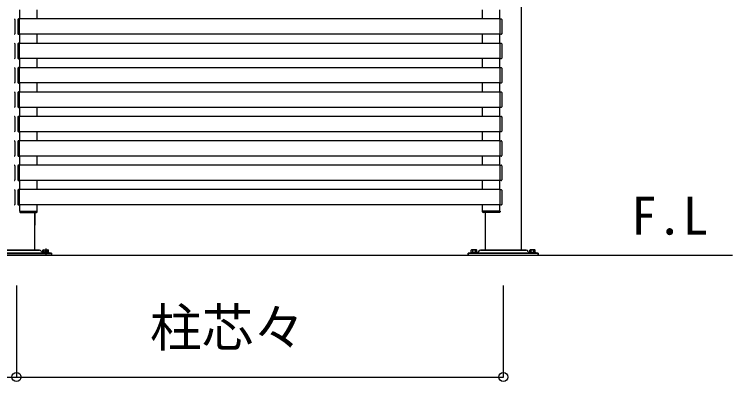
# Model space of a CAD drawing. Units: millimetres, scale not verified. Extents: x -4375 to 4375, y -6499 to 6470.
# Drawn here: x 1406 to 2586, y 43 to 646 of the extents above; entities that cross this region are included whole.
import ezdxf
from ezdxf.enums import TextEntityAlignment as Align

# ---------------------------------------------------------------- set-up
doc = ezdxf.new("R2010")
doc.units = ezdxf.units.MM
doc.header["$LTSCALE"] = 30
for name, color, linetype in [('0-1_USER1', 3, 'Continuous'), ('0-3_YKK_A1', 4, 'Continuous'), ('0-4_YKK_D', 6, 'Continuous')]:
    doc.layers.add(name, color=color, linetype=linetype)
doc.styles.add('ＭＳ ゴシック', font='')
doc.styles.get('ＭＳ ゴシック').set_extended_font_data('MS Gothic')

msp = doc.modelspace()

# ---------------------------------------------------------------- linework, layer by layer
at = {"layer": '0-3_YKK_A1'}
for p, q in [((2239.5, 258.8), (2239.5, 2130.8)), ((1415, 638.3), (1415, 653.3)), ((1443.5, 638.3), (1443.5, 653.3)), ((2175.5, 638.3), (2175.5, 653.3)), ((2204, 638.3), (2204, 653.3)), ((1407, 637.51), (1407, 614.09)), ((1412, 637.51), (1412, 614.09)), ((2204.5, 638.3), (1414.5, 638.3)), ((1414.5, 613.6), (1414.5, 638)), ((2204.5, 613.6), (2204.5, 638)), ((2207, 637.51), (2207, 614.09)), ((1412.94, 613.09), (1414.5, 613)), ((1414.5, 613), (1414.5, 613.6)), ((2204.5, 613.3), (1414.5, 613.3)), ((1415, 598.3), (1415, 613.3)), ((1443.5, 598.3), (1443.5, 613.3)), ((2175.5, 598.3), (2175.5, 613.3)), ((2204, 598.3), (2204, 613.3)), ((2204.5, 613), (2204.5, 613.6)), ((2206.06, 613.09), (2204.5, 613)), ((1407, 597.51), (1407, 574.09)), ((1412, 597.51), (1412, 574.09)), ((2204.5, 598.3), (1414.5, 598.3)), ((1414.5, 573.6), (1414.5, 598)), ((2204.5, 573.6), (2204.5, 598)), ((2207, 597.51), (2207, 574.09)), ((1412.94, 573.09), (1414.5, 573)), ((1414.5, 573), (1414.5, 573.6)), ((2204.5, 573.3), (1414.5, 573.3)), ((1415, 558.3), (1415, 573.3)), ((1443.5, 558.3), (1443.5, 573.3)), ((2175.5, 558.3), (2175.5, 573.3)), ((2204, 558.3), (2204, 573.3)), ((2204.5, 573), (2204.5, 573.6)), ((2206.06, 573.09), (2204.5, 573)), ((1407, 557.51), (1407, 534.09)), ((1412, 557.51), (1412, 534.09)), ((2204.5, 558.3), (1414.5, 558.3)), ((1414.5, 533.6), (1414.5, 558)), ((2204.5, 533.6), (2204.5, 558)), ((2207, 557.51), (2207, 534.09)), ((1412.94, 533.09), (1414.5, 533)), ((1414.5, 533), (1414.5, 533.6)), ((2204.5, 533.3), (1414.5, 533.3)), ((1415, 518.3), (1415, 533.3)), ((1443.5, 518.3), (1443.5, 533.3)), ((2175.5, 518.3), (2175.5, 533.3)), ((2204, 518.3), (2204, 533.3)), ((2204.5, 533), (2204.5, 533.6)), ((2206.06, 533.09), (2204.5, 533)), ((1407, 517.51), (1407, 494.09)), ((1412, 517.51), (1412, 494.09)), ((2204.5, 518.3), (1414.5, 518.3)), ((1414.5, 493.6), (1414.5, 518)), ((2204.5, 493.6), (2204.5, 518)), ((2207, 517.51), (2207, 494.09)), ((1412.94, 493.09), (1414.5, 493)), ((1414.5, 493), (1414.5, 493.6)), ((2204.5, 493.3), (1414.5, 493.3)), ((1415, 478.3), (1415, 493.3)), ((1443.5, 478.3), (1443.5, 493.3)), ((2175.5, 478.3), (2175.5, 493.3)), ((2204, 478.3), (2204, 493.3)), ((2204.5, 493), (2204.5, 493.6)), ((2206.06, 493.09), (2204.5, 493)), ((1407, 477.51), (1407, 454.09)), ((1412, 477.51), (1412, 454.09)), ((2204.5, 478.3), (1414.5, 478.3)), ((1414.5, 453.6), (1414.5, 478)), ((2204.5, 453.6), (2204.5, 478)), ((2207, 477.51), (2207, 454.09)), ((1412.94, 453.09), (1414.5, 453)), ((1414.5, 453), (1414.5, 453.6)), ((2204.5, 453.3), (1414.5, 453.3)), ((1415, 438.3), (1415, 453.3)), ((1443.5, 438.3), (1443.5, 453.3)), ((2175.5, 438.3), (2175.5, 453.3)), ((2204, 438.3), (2204, 453.3)), ((2204.5, 453), (2204.5, 453.6)), ((2206.06, 453.09), (2204.5, 453)), ((1407, 437.51), (1407, 414.09)), ((1412, 437.51), (1412, 414.09)), ((2204.5, 438.3), (1414.5, 438.3)), ((1414.5, 413.6), (1414.5, 438)), ((2204.5, 413.6), (2204.5, 438)), ((2207, 437.51), (2207, 414.09)), ((1414.5, 413), (1414.5, 413.6)), ((2204.5, 413.3), (1414.5, 413.3)), ((1415, 398.3), (1415, 413.3)), ((1443.5, 398.3), (1443.5, 413.3)), ((2175.5, 398.3), (2175.5, 413.3)), ((2204, 398.3), (2204, 413.3)), ((2204.5, 413), (2204.5, 413.6)), ((1412.94, 413.09), (1414.5, 413)), ((2206.06, 413.09), (2204.5, 413)), ((1407, 397.51), (1407, 374.09)), ((1412, 397.51), (1412, 374.09)), ((2204.5, 398.3), (1414.5, 398.3)), ((1414.5, 373.6), (1414.5, 398)), ((2204.5, 373.6), (2204.5, 398)), ((2207, 397.51), (2207, 374.09)), ((1412.94, 373.09), (1414.5, 373)), ((1414.5, 373), (1414.5, 373.6)), ((2204.5, 373.3), (1414.5, 373.3)), ((1415, 358.3), (1415, 373.3)), ((1443.5, 358.3), (1443.5, 373.3)), ((2175.5, 358.3), (2175.5, 373.3)), ((2204, 358.3), (2204, 373.3)), ((2204.5, 373), (2204.5, 373.6)), ((2206.06, 373.09), (2204.5, 373)), ((1407, 357.51), (1407, 334.09)), ((1412, 357.51), (1412, 334.09)), ((2204.5, 358.3), (1414.5, 358.3)), ((1414.5, 333.6), (1414.5, 358)), ((2204.5, 333.6), (2204.5, 358)), ((2207, 357.51), (2207, 334.09)), ((1412.94, 333.09), (1414.5, 333)), ((1414.5, 333), (1414.5, 333.6)), ((2204.5, 333.3), (1414.5, 333.3)), ((1415, 322.78), (1415, 333.3)), ((1443.5, 322.78), (1443.5, 333.3)), ((2175.5, 322.78), (2175.5, 333.3)), ((2204, 322.78), (2204, 333.3)), ((2204.5, 333), (2204.5, 333.6)), ((2206.06, 333.09), (2204.5, 333)), ((1414.8, 322.8), (1443.7, 322.8)), ((1414.8, 322.8), (1414.8, 321.8)), ((1415.8, 320.8), (1442.7, 320.8)), ((1439.5, 258.8), (1439.5, 320.8)), ((1439.5, 320.8), (1439.5, 299.98)), ((1443.7, 321.8), (1443.7, 322.8)), ((2175.3, 321.8), (2175.3, 322.8)), ((2204.2, 322.8), (2175.3, 322.8)), ((2203.2, 320.8), (2176.3, 320.8)), ((2179.5, 320.8), (2179.5, 258.8)), ((2204.2, 322.8), (2204.2, 321.8)), ((1457.5, 261.8), (1457.5, 252)), ((552, 250.8), (2586.37, 250.8)), ((1352, 254), (1467, 254)), ((1371.78, 258.8), (1447.22, 258.8)), ((1371.78, 258.8), (1447.22, 258.8)), ((1447.22, 258.8), (1371.78, 258.8)), ((1450.43, 256.95), (1451.67, 254.8)), ((1450.43, 256.95), (1451.67, 254.8)), ((1452.8, 255.8), (1462.2, 255.8)), ((1452.8, 254.8), (1452.8, 255.8)), ((1453.5, 259.3), (1452.88, 258.94)), ((1452.88, 255.8), (1452.88, 258.94)), ((1453.5, 259.3), (1461.5, 259.3)), ((1453.5, 259.3), (1461.5, 259.3)), ((1461.5, 255.8), (1453.5, 255.8)), ((1455, 255.8), (1460, 255.8)), ((1455.19, 255.8), (1455.19, 258.94)), ((1455.24, 254.8), (1455.24, 255.8)), ((1457.5, 255.8), (1457.5, 258.95)), ((1459.76, 254.8), (1459.76, 255.8)), ((1459.81, 255.8), (1459.81, 258.94)), ((1461.5, 259.3), (1462.12, 258.94)), ((1462.12, 255.8), (1462.12, 258.94)), ((1462.2, 255.8), (1462.2, 254.8)), ((1467, 254), (1467, 250.8)), ((2152, 254), (2267, 254)), ((2152, 250.8), (2152, 254)), ((2267, 254), (2152, 254)), ((2152, 254), (2152, 251.3)), ((2156.8, 255.8), (2166.2, 255.8)), ((2156.8, 254.8), (2156.8, 255.8)), ((2157.5, 259.3), (2156.88, 258.94)), ((2156.88, 255.8), (2156.88, 258.94)), ((2157.5, 259.3), (2165.5, 259.3)), ((2165.5, 259.3), (2157.5, 259.3)), ((2157.5, 255.8), (2165.5, 255.8)), ((2159, 255.8), (2164, 255.8)), ((2159.19, 255.8), (2159.19, 258.94)), ((2159.24, 254.8), (2159.24, 255.8)), ((2163.76, 254.8), (2163.76, 255.8)), ((2163.81, 255.8), (2163.81, 258.94)), ((2165.5, 259.3), (2166.12, 258.94)), ((2166.12, 255.8), (2166.12, 258.94)), ((2166.2, 255.8), (2166.2, 254.8)), ((2168.57, 256.95), (2167.33, 254.8)), ((2168.57, 256.95), (2167.33, 254.8)), ((2171.78, 258.8), (2247.22, 258.8)), ((2247.22, 258.8), (2171.78, 258.8)), ((2250.43, 256.95), (2251.67, 254.8)), ((2250.43, 256.95), (2251.67, 254.8)), ((2252.8, 255.8), (2262.2, 255.8)), ((2252.8, 254.8), (2252.8, 255.8)), ((2253.5, 259.3), (2252.88, 258.94)), ((2252.88, 255.8), (2252.88, 258.94)), ((2253.5, 259.3), (2261.5, 259.3)), ((2261.5, 259.3), (2253.5, 259.3)), ((2253.5, 255.8), (2261.5, 255.8)), ((2255, 255.8), (2260, 255.8)), ((2255.19, 255.8), (2255.19, 258.94)), ((2255.24, 254.8), (2255.24, 255.8)), ((2259.76, 254.8), (2259.76, 255.8)), ((2259.81, 255.8), (2259.81, 258.94)), ((2261.5, 259.3), (2262.12, 258.94)), ((2262.12, 255.8), (2262.12, 258.94)), ((2262.2, 255.8), (2262.2, 254.8)), ((2267, 254), (2267, 250.8)), ((2267, 251.3), (2267, 254))]:
    msp.add_line(p, q, dxfattribs=at)
for points in [[(1414.5, 638), (1414.5, 638.6), (1412.94, 638.5)], [(2204.5, 638), (2204.5, 638.6), (2206.06, 638.5)], [(1414.5, 598), (1414.5, 598.6), (1412.94, 598.5)], [(2204.5, 598), (2204.5, 598.6), (2206.06, 598.5)], [(1414.5, 558), (1414.5, 558.6), (1412.94, 558.5)], [(2204.5, 558), (2204.5, 558.6), (2206.06, 558.5)], [(1414.5, 518), (1414.5, 518.6), (1412.94, 518.5)], [(2204.5, 518), (2204.5, 518.6), (2206.06, 518.5)], [(1414.5, 478), (1414.5, 478.6), (1412.94, 478.5)], [(2204.5, 478), (2204.5, 478.6), (2206.06, 478.5)], [(1414.5, 438), (1414.5, 438.6), (1412.94, 438.5)], [(2204.5, 438), (2204.5, 438.6), (2206.06, 438.5)], [(1414.5, 398), (1414.5, 398.6), (1412.94, 398.5)], [(2204.5, 398), (2204.5, 398.6), (2206.06, 398.5)], [(1414.5, 358), (1414.5, 358.6), (1412.94, 358.5)], [(2204.5, 358), (2204.5, 358.6), (2206.06, 358.5)], [(1352, 254), (1467, 254), (1467, 250.8), (1352, 250.8)], [(1467, 254), (1352, 254), (1352, 250.8), (1467, 250.8)]]:
    msp.add_lwpolyline(points, dxfattribs=at)
for points in [[(1463.5, 254), (1451.5, 254), (1451.5, 254.8), (1463.5, 254.8)], [(1451.5, 254.8), (1451.5, 254), (1463.5, 254), (1463.5, 254.8)], [(1452.8, 255.8), (1452.8, 254.8), (1462.2, 254.8), (1462.2, 255.8)], [(2167.5, 254), (2155.5, 254), (2155.5, 254.8), (2167.5, 254.8)], [(2167.5, 254.8), (2167.5, 254), (2155.5, 254), (2155.5, 254.8)], [(2166.2, 255.8), (2166.2, 254.8), (2156.8, 254.8), (2156.8, 255.8)], [(2263.5, 254), (2251.5, 254), (2251.5, 254.8), (2263.5, 254.8)], [(2263.5, 254.8), (2263.5, 254), (2251.5, 254), (2251.5, 254.8)], [(2262.2, 255.8), (2262.2, 254.8), (2252.8, 254.8), (2252.8, 255.8)]]:
    msp.add_lwpolyline(points, close=True, dxfattribs=at)
for centre, radius, start, end in [((1406, 637.51), 1, 0, 86.5), ((1413, 637.51), 1, 93.5, 180), ((2206, 637.51), 1, 0, 86.5), ((1406, 614.09), 1, 273.5, 0), ((1413, 614.09), 1, 180, 266.5), ((2206, 614.09), 1, 273.5, 0), ((1406, 597.51), 1, 0, 86.5), ((1413, 597.51), 1, 93.5, 180), ((2206, 597.51), 1, 0, 86.5), ((1406, 574.09), 1, 273.5, 0), ((1413, 574.09), 1, 180, 266.5), ((2206, 574.09), 1, 273.5, 0), ((1406, 557.51), 1, 0, 86.5), ((1413, 557.51), 1, 93.5, 180), ((2206, 557.51), 1, 0, 86.5), ((1406, 534.09), 1, 273.5, 0), ((1413, 534.09), 1, 180, 266.5), ((2206, 534.09), 1, 273.5, 0), ((1406, 517.51), 1, 0, 86.5), ((1413, 517.51), 1, 93.5, 180), ((2206, 517.51), 1, 0, 86.5), ((1406, 494.09), 1, 273.5, 0), ((1413, 494.09), 1, 180, 266.5), ((2206, 494.09), 1, 273.5, 0), ((1406, 477.51), 1, 0, 86.5), ((1413, 477.51), 1, 93.5, 180), ((2206, 477.51), 1, 0, 86.5), ((1406, 454.09), 1, 273.5, 0), ((1413, 454.09), 1, 180, 266.5), ((2206, 454.09), 1, 273.5, 0), ((1406, 437.51), 1, 0, 86.5), ((1413, 437.51), 1, 93.5, 180), ((2206, 437.51), 1, 0, 86.5), ((1406, 414.09), 1, 273.5, 0), ((1413, 414.09), 1, 180, 266.5), ((2206, 414.09), 1, 273.5, 0), ((1406, 397.51), 1, 0, 86.5), ((1413, 397.51), 1, 93.5, 180), ((2206, 397.51), 1, 0, 86.5), ((1406, 374.09), 1, 273.5, 0), ((1413, 374.09), 1, 180, 266.5), ((2206, 374.09), 1, 273.5, 0), ((1406, 357.51), 1, 0, 86.5), ((1413, 357.51), 1, 93.5, 180), ((2206, 357.51), 1, 0, 86.5), ((1406, 334.09), 1, 273.5, 0), ((1413, 334.09), 1, 180, 266.5), ((2206, 334.09), 1, 273.5, 0), ((1415.8, 321.8), 1, 180, 270), ((1442.7, 321.8), 1, 270, 0), ((2176.3, 321.8), 1, 180, 270), ((2203.2, 321.8), 1, 270, 0), ((1447.22, 255.1), 3.7, 30.00001, 90), ((1447.22, 255.1), 3.7, 30.00001, 90), ((1454.04, 257.26), 2.04, 55.61575, 124.38425), ((1457.5, 251.66), 7.64, 72.41205, 107.58795), ((1460.96, 257.26), 2.04, 55.61575, 124.38425), ((2158.04, 257.26), 2.04, 55.61575, 124.38425), ((2161.5, 251.66), 7.64, 72.41205, 107.58795), ((2164.96, 257.26), 2.04, 55.61575, 124.38425), ((2171.78, 255.1), 3.7, 90, 149.99999), ((2171.78, 255.1), 3.7, 90.00001, 150), ((2247.22, 255.1), 3.7, 30.00001, 90), ((2247.22, 255.1), 3.7, 30.00001, 90.00001), ((2254.04, 257.26), 2.04, 55.61575, 124.38425), ((2257.5, 251.66), 7.64, 72.41205, 107.58795), ((2260.96, 257.26), 2.04, 55.61575, 124.38425)]:
    msp.add_arc(centre, radius, start, end, dxfattribs=at)
at = {"layer": '0-4_YKK_D'}
for p, q in [((1409.5, 200.8), (1409.5, 49.8)), ((1409.5, 200.8), (1409.5, 49.8)), ((2209.5, 200.8), (2209.5, 49.8)), ((609.5, 50.8), (1409.5, 50.8)), ((1409.5, 50.8), (2209.5, 50.8))]:
    msp.add_line(p, q, dxfattribs=at)
for centre in [(1409.5, 50.8), (1409.5, 50.8), (2209.5, 50.8)]:
    msp.add_circle(centre, 7.5, dxfattribs=at)

# ---------------------------------------------------------------- texts
at = {"layer": '0-1_USER1', "style": 'ＭＳ ゴシック'}
msp.add_text('F.L', height=62.32, dxfattribs=at).set_placement((2419.34, 265.8), align=Align.BOTTOM_LEFT)
at = {"layer": '0-4_YKK_D', "style": 'ＭＳ ゴシック'}
msp.add_text('柱芯々', height=62.32, dxfattribs=at).set_placement((1628.87, 81.91), align=Align.BOTTOM_LEFT)

doc.saveas('drawing.dxf')
